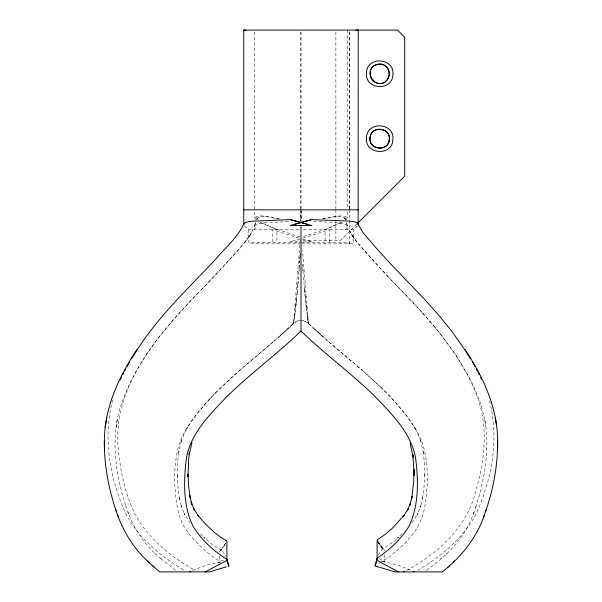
<?xml version="1.0" encoding="UTF-8"?>
<svg xmlns="http://www.w3.org/2000/svg" width="602" height="602" viewBox="0 0 602 602"><rect width="100%" height="100%" fill="white"/><g stroke="black" fill="none" stroke-linecap="round" stroke-linejoin="round"><path stroke-width="0.45" stroke-dasharray="3.01 2.26" d="M300.834 209.827L300.834 221.009L300.834 210.76M475.746 507.29L480.539 491.24L484.249 473.879L486.333 457.836L486.958 442.177L486.107 428.248L484.783 419.684L482.556 410.203L479.538 400.691L474.384 387.801L468.966 376.905L456.15 355.511L437.978 330.739L419.361 309.24L383.843 272.187L362.472 248.551L353.976 238.317L349.01 229.678L352.877 236.759L359.334 244.999M322.055 218.925C329.309 218.391 338.189 214.5 344.893 218.112L344.479 219.452M302.588 320.422L306.064 321.573L308.465 323.432L302.505 250.312M384.791 554.871L384.053 561.749L398.057 565.097L411.061 570.282M486.822 449.408L486.883 448.467M300.127 255.331L300.27 253.133M300.248 239.724L293.543 323.44L293.776 322.484M300.067 256.249L300.18 254.541M299.901 258.702L299.992 257.325M300.089 255.933L299.804 260.072M299.615 262.773L299.706 261.426M299.819 259.883L299.179 268.635M299.367 266.129L299.435 265.249M299.028 270.516L299.232 267.89M298.825 273.12L299.066 270.087M297.824 285.393L298.073 282.391M298.276 279.915L298.833 272.962M297.877 284.821L297.388 290.518M297.937 284.061L298.381 278.613M297.674 287.207L297.742 286.417M297.478 289.562L297.546 288.779M241.996 245.782L225.63 264.263L209.857 280.953C172.909 318.277 134.878 358.732 119.444 410.203C110.693 442.207 116.088 476.295 126.254 507.29M297.275 291.767L297.403 290.337M297.335 291.112L297.162 293.008M297.192 292.647L296.748 297.147M296.974 294.92L297.049 294.167M296.538 299.262L296.921 295.469M296.35 301.098L296.605 298.607M296.222 302.294L296.455 300.037M296.237 302.151L295.943 304.868M295.875 305.523L296.033 304.055M295.973 304.635L295.732 306.824M295.815 306.079L295.379 309.902M295.168 311.693L295.447 309.33M294.972 313.364L295.236 311.114M294.784 314.936L294.972 313.394M294.664 315.93L294.875 314.206M294.687 315.749L294.506 317.186M294.423 317.856L294.551 316.878M294.34 318.496L294.438 317.766M294.265 319.105L294.378 318.195M294.175 319.752C292.06 327.375 296.252 319.173 300.473 320.317M254.781 225.291L255.963 221.89L254.578 225.84L254.511 229.678M293.874 321.867L293.806 322.318M117.217 419.684L115.893 428.248M219.579 552.215L220.144 550.747L223.613 546.466L220.34 550.544M254.616 225.735L254.834 227.383L256.738 229.678M279.945 218.925C274.166 219.309 259.921 212.604 256.685 219.572M112.732 400.119C102.43 438.271 110.023 479.771 126.495 515.116C139.431 538.933 161.298 556.594 184.227 570.297M256.542 220.046L257.107 218.112L254.533 217.397C262.397 213.597 272.518 218.112 280.953 219.008M308.322 323.011L308.457 323.447L307.998 320.971M426.525 570.237C447.369 555.872 465.73 536.502 474 512.151M473.405 513.83L476.348 505.582M288.388 221.197C277.371 223.312 264.827 220.482 254.691 225.532M378.455 555.044C381.743 546.119 392.925 544.464 398.404 537.27L397.486 538.098L403.445 532.206M225.592 543.433L224.29 545.781L225.592 543.516M246.301 240.604L250.364 234.825L252.99 229.678L249.288 236.518M225.577 543.297L220.738 550.326L223.139 551.725L225.788 556.338M249.123 236.767L250.673 234.381L239.528 248.551L207.238 283.527M411.964 522.649L417.863 513.589L417.111 514.973L420.979 505.74L420.414 507.343L422.83 497.312L422.506 499.058L423.943 488.154L424.764 474.639L424.734 476.453L424.493 463.374L423.071 450.71L423.356 452.546L420.301 439.678L420.881 441.386L417.088 432.183L414.319 427.209L415.132 428.601C388.282 385.573 344.118 358.085 308.412 323.372L305.101 321.257L301 320.445M246.098 240.853L244.389 242.96M357.498 225.885L353.291 229.678L301 229.678M244.096 243.313L243.629 243.863M209.556 399.111C197.208 412.889 184.46 427.488 178.862 445.488C173.286 465.248 173.895 486.265 177.191 506.38C179.042 518.743 184.934 530.227 193.535 539.257C197.9 544.065 202.611 548.565 207.622 552.704C212.709 555.684 217.864 563.427 224.26 560.041M209.91 398.727L215.335 393.031M198.171 292.993C157.551 335.525 111.107 387.974 118.466 451.222C121.401 476.912 127.06 503.392 141.688 525.162C155.587 544.095 174.52 559.123 195.078 570.29M201.181 289.886L207.088 283.805M215.704 392.654L238.911 370.967M356.926 223.989L340.333 240.582L302.716 240.582M345.262 229.678L347.166 227.383L347.331 225.6M293.52 323.334L292.926 323.899M292.843 323.981L287.605 328.918M279.644 336.315L293.603 323.364C257.889 358.085 213.725 385.566 186.868 428.601L187.681 427.209L184.912 432.183L181.119 441.386L181.699 439.678L178.643 452.546L178.929 450.71L177.507 463.374L177.266 476.453L177.236 474.639L178.057 488.154L179.494 499.058L179.17 497.312L181.586 507.343L181.021 505.74L184.889 514.973L184.137 513.589L190.036 522.649M286.793 329.67L273.775 341.319M346.052 219.655L347.489 217.585L347.489 209.827M446.059 554.337L447.12 553.373M440.83 559.092L441.853 558.167M239.287 370.644L273.368 341.673M293.565 323.44L296.906 321.257L300.308 320.512M417.773 570.297C440.702 556.594 462.569 538.933 475.505 515.116C491.977 479.771 499.57 438.271 489.268 400.119M340.724 222.364L326.149 229.016L302.761 236.714M341.936 222.349L325.095 229.678L325.095 243.855M377.544 541.01L382.556 549.197L383.88 549.152L384.64 550.762M406.538 570.478C438.677 553.261 468.168 525.824 476.378 488.997C484.429 460.048 488.207 428.413 478.176 399.472C468.89 372.683 452.584 348.949 434.817 327.097M192.512 570.448L205.628 565.406L219.978 562.133L219.406 556.301M302.994 238.189L329.309 229.678L329.309 243.855M345.39 219.813L344.893 218.112L347.467 217.397C339.603 213.597 329.482 218.112 321.047 219.008M300.3 238.949L289.871 241.688L298.569 241.936M217.773 562.501L221.378 561.741M348.415 243.855L349.273 243.434L349.634 242.425L302.129 242.425M303.28 241.936L312.129 241.688L302.4 239.137M244.502 225.885L248.709 229.678L300.165 229.678M248.709 229.678L248.709 242.425L300.074 242.425M301 243.855L257.829 243.818L249.077 242.854M302.181 243.855L353.291 243.855L353.291 229.678M313.612 221.197L336.774 222.785L344.299 223.876L347.264 225.487L347.489 229.678M382.518 561.463L385.649 562.027M380.569 561.109L384.053 561.749M378.891 558.558C385.438 562.719 390.119 555.127 395.115 552.087C400.285 547.745 405.161 543.034 409.616 537.955C418.375 528.564 423.642 516.388 425.268 503.708C428.3 482.322 428.79 459.74 420.956 439.294C413.138 421.558 399.894 406.922 386.665 393.031M300.217 237L275.851 229.016L261.276 222.364M299.006 238.189L272.691 229.678L272.691 243.855M260.064 222.349L276.905 229.678L276.905 243.855M221.686 550.469L211.55 543.907L203.596 537.27L204.514 538.098L198.555 532.206M175.475 570.237L160.147 558.167M329.038 342.026L362.336 370.313M328.225 341.319L314.801 329.294M363.089 370.967L380.554 386.951M125.652 505.582C131.417 524.049 141.53 541.303 155.941 554.337M154.88 553.373L161.17 559.092M255.948 219.655L254.511 217.585L254.511 209.827M315.614 330.046L322.356 336.315M314.394 328.918L308.48 323.334M380.908 387.289L386.296 392.654M400.819 289.886L388.741 277.432M402.324 291.436L422.243 312.566M388.41 277.086L359.665 245.39M422.627 312.987L434.433 326.63M377.657 541.815L383.88 549.152M377.65 541.86L383.263 548.964L377.604 540.995M378.455 542.274L382.556 549.197M257.521 219.452L257.107 218.112M347.422 225.84L346.624 223.635M347.219 225.291L346.037 221.89L346.549 223.425M128 512.151L128.595 513.83M344.893 218.112L345.458 220.046M484.783 419.684L485.829 426.442M308.096 321.626L307.878 320.106M307.893 320.234L307.78 319.399M307.855 319.963L307.727 319.007M307.742 319.105L307.569 317.766M307.577 317.856L307.449 316.84M307.396 316.411L307.456 316.878M307.336 315.93L307.404 316.479M306.561 309.33L306.772 311.121M307.268 315.373L307.359 316.118M307.178 314.605L307.276 315.44M306.298 307.065L307.223 314.944M306.185 306.079L306.343 307.464M306.147 305.756L306.267 306.824M306.192 306.177L306.087 305.206M306.019 304.635L306.125 305.523M305.959 304.055L306.049 304.86M305.47 299.322L305.974 304.191M305.688 301.452L305.763 302.144M305.839 302.889L305.899 303.476M305.146 296.116L305.59 300.488M304.958 294.243L305.079 295.469M305.252 297.147L304.808 292.647M304.838 293.008L304.589 290.337M304.665 291.112L304.732 291.88M304.612 290.518L303.28 274.392M304.454 288.779L304.522 289.562M304.258 286.417L304.319 287.207M302.972 270.516L303.318 274.843M302.904 269.643L302.994 270.81M302.934 270.087L302.603 265.715M302.543 264.978L302.633 266.129M302.49 264.248L302.565 265.241M349.634 31.989L349.634 208.894M349.634 209.827L349.634 243.855M349.258 31.989L349.258 208.894M347.489 30.123L347.489 208.894M335.871 31.989L335.871 208.894M335.871 209.827L335.871 240.582M301.316 210.73L301.316 221.559M301 31.989L301 208.894M301 209.827L301 221.559M300.834 31.981L300.834 208.894M254.511 31.989L254.511 208.894M354.285 238.746L351.327 234.381L354.285 238.746"/><path stroke-width="0.9" d="M358.137 224.734L358.22 30.123L357.264 30.123M243.863 224.734L244.028 223.432L245.3 222.469L250.966 221.273L290.405 219.625L311.791 225.502L290.209 225.502L311.595 219.625L348.257 221.039L354.375 221.769L357.249 222.763L362.938 232.425L375.069 246.767L390.63 263.887L423.913 298.562L439.437 315.952L451.793 331.318L464.059 348.603M465.053 349.529C481.848 374.843 495.544 403.378 497.418 434.14C498.734 460.237 494.152 486.416 485.761 511.083M414.01 475.783L414.101 469.726L413.694 481.946L411.648 498.862L412.099 496.432L409.827 505.228L410.632 502.956L407.253 510.669L408.337 508.675L403.054 516.659L404.348 514.996L392.451 528.135L384.971 534.591L377.093 539.964L377.093 560.47L398.479 571.9M497.53 450.018L497.651 440.927M116.239 511.083C107.848 486.416 103.266 460.237 104.582 434.14C106.456 403.378 120.152 374.843 136.947 349.529M106.72 417.525L105.222 427.127M191.97 442.771L189.171 454.555L189.547 452.125L188.742 457.994L187.982 476.558L187.937 474.083L188.727 487.101L190.097 497.5L189.653 495.07L191.872 504.31L191.067 502.038L194.484 510.195L193.4 508.193L198.743 516.396L197.448 514.733L204.417 522.927L214.274 532.371L221.709 537.992L226.894 541.085L226.894 560.387L205.35 571.9M377.115 558.445L374.986 565.872L376.491 562.012M376.837 566.459L395.025 571.9L442.222 571.9C460.959 557.354 476.408 538.135 484.158 515.545M483.331 517.893L486.604 508.705M243.84 223.809C237.459 237.94 224.817 247.986 215.177 259.808C188.306 288.366 159.372 315.478 137.941 348.603M120.423 379.644L121.408 377.522M122.77 374.722L123.824 372.653M124.531 371.276L125.607 369.222M127.045 366.573L128.519 363.947M128.896 363.292L129.641 361.99M131.545 358.754L136.3 351.116M136.714 350.484L137.527 349.235M357.588 223.327L404.702 176.213L404.702 37.256L397.553 30.108L243.78 30.1L243.78 224.215M453.133 562.381L454.691 560.966M447.67 567.347L449.175 565.985M377.093 558.077C389.75 549.709 401.316 539.053 409.157 525.96C418.879 505.334 418.428 481.156 415.726 459.025C411.475 432.943 391.413 413.589 373.88 395.386C350.62 372.758 324.26 353.615 301 330.987C277.289 354.059 250.334 373.511 226.758 396.726C209.729 414.56 190.36 433.583 186.274 459.025C183.625 481.472 182.978 506.214 193.408 526.953C201.768 540.152 213.627 551.093 226.894 559.266M189.713 571.9L190.232 571.614M404.251 571.622L403.769 571.855M226.638 558.475L228.865 566.015L228.376 566.166M226.427 566.783L209.383 571.9L159.778 571.9L152.825 565.985M295.01 224.215L311.595 219.625M378.816 64.128C358.017 68.192 379.335 96.102 388.726 77.116C391.616 70.359 384.731 62.412 377.627 64.309C367.07 66.002 368.131 82.986 378.816 83.362M379.681 83.4C392.143 83.971 392.143 63.511 379.681 64.09M243.78 209.827L358.22 209.827M245.992 30.108L243.78 30.1M356.188 30.123L358.22 30.123M290.405 219.625L306.99 224.215M376.724 566.422L375.565 566.053M413.469 571.584L414.01 571.9M115.396 508.705C121.747 529.06 132.952 548.053 148.867 562.381M147.309 560.966L154.33 567.347M464.473 349.235L465.286 350.484M465.7 351.116L470.455 358.754M472.359 361.99L473.104 363.292M473.481 363.947L474.955 366.573M476.393 369.222L477.469 371.276M478.176 372.653L479.23 374.722M480.592 377.522L481.577 379.644M117.841 515.545L118.669 517.893M227.172 561.192L228.865 566.015M358.16 223.809L358.22 224.215M410.06 442.854L413.243 457.309L412.867 454.871L414.056 472.201M495.28 417.525L496.402 424.749M104.349 440.927L104.47 450.018M301 225.479L301 331.168M366.483 72.797C364.466 89.758 392.466 91.767 392.88 74.686C394.904 57.724 366.896 55.723 366.483 72.797M366.483 137.707C364.466 154.669 392.466 156.67 392.88 139.596C394.904 122.635 366.896 120.626 366.483 137.707M370.049 137.963C368.575 150.342 389.012 151.802 389.313 139.34C390.788 126.962 370.35 125.502 370.049 137.963M370.064 137.783C368.371 150.124 388.757 151.997 389.298 139.521C390.991 127.18 370.614 125.306 370.064 137.783"/></g></svg>
